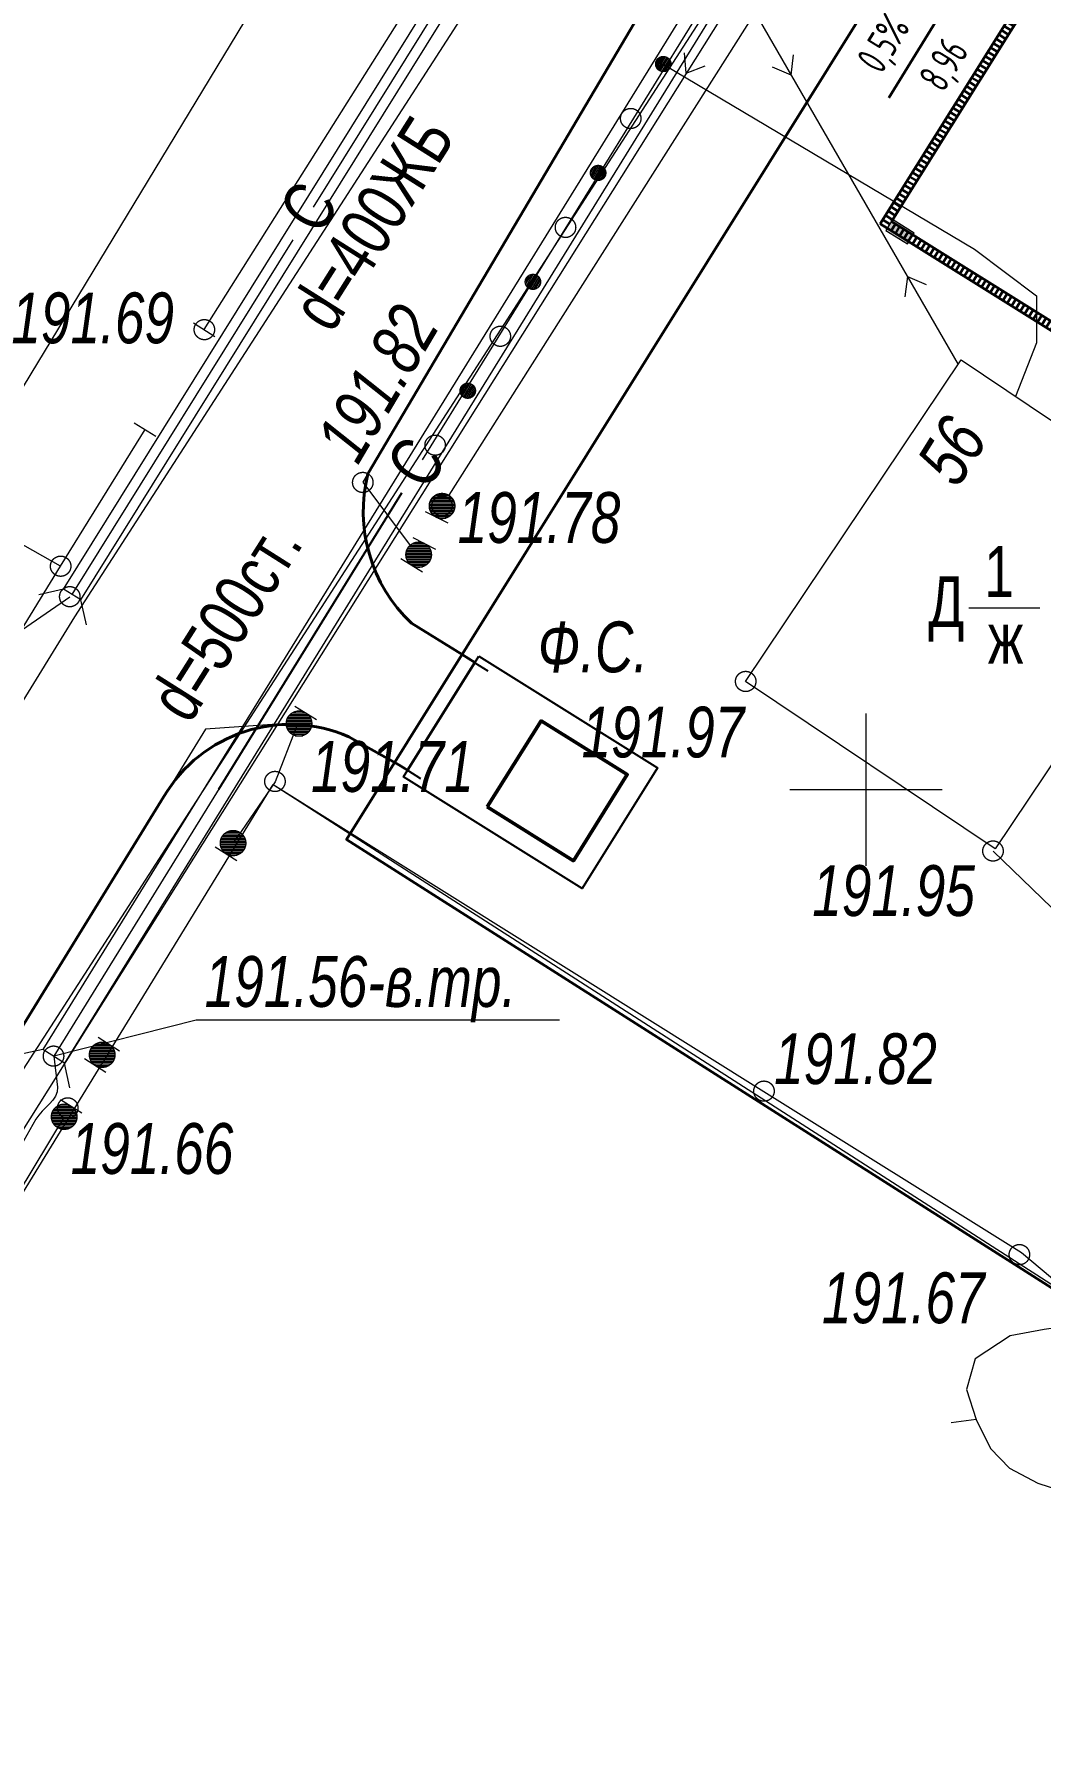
# Model space of a CAD drawing. Header units: millimetres. Extents: x -38151500 to -27467627, y -20617104 to -20349562.
# Drawn here: x -28312888 to -28293066, y -20518777 to -20485120 of the extents above; entities that cross this region are included whole.
import ezdxf
from ezdxf.xclip import XClip

# ---------------------------------------------------------------- set-up
doc = ezdxf.new("R2010")
doc.units = ezdxf.units.MM
doc.header["$MEASUREMENT"] = 0
doc.header["$XCLIPFRAME"] = 0
for name, color, linetype in [('!!! ПОДОСНОВА', 7, 'Continuous'), ('ЛИВНЕВКА лотки', 7, 'Continuous'), ('Ливневка маркеры', 7, 'Continuous')]:
    doc.layers.add(name, color=color, linetype=linetype)
for name, color, linetype, lineweight in [('ЛИВНЕВКА лотки_Ном._пера__220', 220, 'Continuous', 13), ('ЛИВНЕВКА лотки_Ном._пера__5', 5, 'Continuous', 30), ('Ливневка маркеры_Ном._пера__5', 5, 'Continuous', 30), ('Новый_0-Жирная_Ном._пера__7', 7, 'Continuous', 25), ('Новый_0_Ном._пера__7', 7, 'Continuous', 25), ('Новый_ГП_БК_15.30_Ном._пера__206', 206, 'Continuous', 25), ('Новый_ГП_Граница участка_Ном._пера__1', 1, 'Continuous', 40), ('Новый_ГП_Здание сооружение_Ном._пера__22', 22, 'Continuous', 50), ('Чертеж_1_Новофедоровское_снт 28_07$0$tp_Здания_Ном._пера__253', 252, 'Continuous', 18), ('Чертеж_1_Новофедоровское_снт 28_07$0$tp_отметки_новые_Ном._пера__253', 252, 'Continuous', 18), ('Чертеж_1_Новофедоровское_снт 28_07$0$tp_растительность_Ном._пера__253', 252, 'Continuous', 18), ('Чертеж_1_Новофедоровское_снт 28_07$0$tp_трубы под дорогой_Ном._пера__253', 252, 'Continuous', 18), ('Чертеж_1_Новофедоровское_снт 28_07$0$U_ТЕКСТ_БЕЛЫЙ_Ном._пера__253', 252, 'Continuous', 18), ('Чертеж_1_Новый_ГП_Топография_Ном._пера__253', 252, 'Continuous', 18), ('Чертеж_1_Новый_Новофедоровское_снт 28_07$0$SETKA_Ном._пера__253', 252, 'Continuous', 18), ('Чертеж_1_Новый_Новофедоровское_снт 28_07$0$tp_Дороги_Ном._пера__253', 252, 'Continuous', 18), ('Чертеж_1_Новый_Новофедоровское_снт 28_07$0$tp_Здания_Ном._пера__253', 252, 'Continuous', 18), ('Чертеж_1_Новый_Новофедоровское_снт 28_07$0$tp_канавы_Ном._пера__253', 252, 'Continuous', 18), ('Чертеж_1_Новый_Новофедоровское_снт 28_07$0$tp_Контур растит_Ном._пера__253', 252, 'Continuous', 18), ('Чертеж_1_Новый_Новофедоровское_снт 28_07$0$tp_ЛЭП нн_Ном._пера__253', 252, 'Continuous', 18), ('Чертеж_1_Новый_Новофедоровское_снт 28_07$0$tp_Ограждения ДЕР_Ном._пера__253', 252, 'Continuous', 18), ('Чертеж_1_Новый_Новофедоровское_снт 28_07$0$tp_Ограждения мет_Ном._пера__253', 252, 'Continuous', 18), ('Чертеж_1_Новый_Новофедоровское_снт 28_07$0$tp_Ограждения рабица_Ном._пера__253', 252, 'Continuous', 18), ('Чертеж_1_Новый_Новофедоровское_снт 28_07$0$tp_Ограждения_Ном._пера__253', 252, 'Continuous', 18), ('Чертеж_1_Новый_Новофедоровское_снт 28_07$0$tp_Ограждения_Ном._пера__7', 7, 'Continuous', 18), ('Чертеж_1_Новый_Новофедоровское_снт 28_07$0$tp_отметки_новые_Ном._пера__253', 252, 'Continuous', 18), ('Чертеж_1_Новый_Новофедоровское_снт 28_07$0$tp_отметки_новые_Ном._пера__7', 7, 'Continuous', 18), ('Чертеж_1_Новый_Новофедоровское_снт 28_07$0$tp_растительность полоса кустов_Ном._пера__253', 252, 'Continuous', 18), ('Чертеж_1_Новый_Новофедоровское_снт 28_07$0$tp_рельеф_Ном._пера__253', 252, 'Continuous', 18), ('Чертеж_1_Новый_Новофедоровское_снт 28_07$0$tp_трубы под дорогой_Ном._пера__253', 252, 'Continuous', 18), ('Чертеж_1_Новый_Новофедоровское_снт 28_07$0$U_Водосток_Ном._пера__253', 252, 'Continuous', 18), ('Чертеж_1_Новый_Новофедоровское_снт 28_07$0$U_Газопровод_Ном._пера__253', 252, 'Continuous', 18)]:
    doc.layers.add(name, color=color, linetype=linetype, lineweight=lineweight)
doc.layers.add('Новый_ГП_Дороги_проезды_Ном._пера__251', color=7, linetype='Continuous', lineweight=40, true_color=0x656565)
doc.styles.add('РЎР“Р•РќР•Р\xa0РР\xa0_РЎРўРР›Р¬_1', font='arial.ttf', dxfattribs={"width": 0.75})
doc.styles.add('РЎР“Р•РќР•Р\xa0РР\xa0_РЎРўРР›Р¬_3', font='arial.ttf', dxfattribs={"width": 0.749999})
doc.styles.add('РЎР“Р•РќР•Р\xa0РР\xa0_РЎРўРР›Р¬_6', font='', dxfattribs={"width": 0.8})
doc.styles.get('РЎР“Р•РќР•Р\xa0РР\xa0_РЎРўРР›Р¬_6').set_extended_font_data('GOST_type_A')
pattern_1 = [(327.9963, (-28258884.51, -20487316.09), (52.99742, 84.80138), [])]
pattern_2 = [(57.9963, (-28258884.51, -20487316.09), (-84.80138, 52.99742), [])]

# ---------------------------------------------------------------- blocks, each defined once
blk = doc.blocks.new('Чертеж_7_1', base_point=(9803493, 0))
at = {"layer": 'Чертеж_1_Новый_ГП_Топография_Ном._пера__253', "color": 252, "lineweight": 18, "flags": 128}
for points in [[(-28318707, -20517064), (-28318667, -20517000), (-28308180, -20499900), (-28282010, -20516708), (-28270449, -20500671), (-28260533, -20487867), (-28262287, -20480650), (-28264292, -20473503), (-28269785, -20475465), (-28272641, -20474628), (-28286912, -20465849), (-28276963, -20449640), (-28284571, -20444942), (-28325602, -20512686)], [(-28287737, -20466500), (-28268337, -20478480), (-28265867, -20474480), (-28261427, -20486530), (-28271157, -20500140), (-28270297, -20500700), (-28281657, -20516190), (-28281987, -20516730), (-28282257, -20516560), (-28306737, -20500980), (-28296057, -20483870), (-28297767, -20482750)]]:
    blk.add_lwpolyline(points, close=True, dxfattribs=at)
at = {"layer": 'Чертеж_1_Новый_Новофедоровское_снт 28_07$0$SETKA_Ном._пера__253', "color": 252, "lineweight": 18, "flags": 128}
for points in [[(-28296507, -20501500), (-28296507, -20498500)], [(-28298007, -20500000), (-28295007, -20500000)]]:
    blk.add_lwpolyline(points, dxfattribs=at)
at = {"layer": 'Чертеж_1_Новый_Новофедоровское_снт 28_07$0$tp_Дороги_Ном._пера__253', "color": 252, "lineweight": 18, "flags": 128}
for points in [[(-28289337, -20468926), (-28290205, -20469057), (-28290834, -20469610), (-28299598, -20482398), (-28306415, -20493946), (-28305483, -20495191)], [(-28324717, -20517359), (-28323948, -20515878), (-28312090, -20496600), (-28298586, -20475671), (-28299358, -20474585)], [(-28307922, -20498698), (-28309516, -20498807), (-28320188, -20516154), (-28321954, -20518777)]]:
    blk.add_lwpolyline(points, dxfattribs=at)
at = {"layer": 'Чертеж_1_Новый_Новофедоровское_снт 28_07$0$tp_Здания_Ном._пера__253', "color": 252, "lineweight": 18, "flags": 128}
blk.add_lwpolyline([(-28293964, -20501169), (-28298881, -20497871), (-28294634, -20491538), (-28289717, -20494836)], close=True, dxfattribs=at)
blk.add_lwpolyline([(-28294483, -20496417), (-28293087, -20496417)], dxfattribs=at)
at = {"layer": 'Чертеж_1_Новый_Новофедоровское_снт 28_07$0$tp_канавы_Ном._пера__253', "color": 252, "lineweight": 18, "flags": 128}
blk.add_lwpolyline([(-28312503, -20505250), (-28312431, -20505865), (-28312435, -20505955), (-28312467, -20506037), (-28312519, -20506115), (-28312585, -20506190), (-28312732, -20506336), (-28312799, -20506412), (-28312854, -20506491), (-28313269, -20507228), (-28313946, -20508392), (-28314643, -20509548), (-28316068, -20511843), (-28317494, -20514136), (-28318191, -20515288), (-28318868, -20516447), (-28318882, -20516484), (-28318884, -20516524), (-28318859, -20516603), (-28318803, -20516683), (-28318730, -20516741), (-28316870, -20517727)], dxfattribs=at)
at = {"layer": 'Чертеж_1_Новый_Новофедоровское_снт 28_07$0$tp_Контур растит_Ном._пера__253', "color": 252, "lineweight": 18, "flags": 128}
for points in [[(-28300499, -20485708), (-28294368, -20489355), (-28293150, -20490273), (-28293152, -20491197), (-28293565, -20492255)], [(-28294006, -20501211), (-28290351, -20504739)]]:
    blk.add_lwpolyline(points, dxfattribs=at)
at = {"layer": 'Чертеж_1_Новый_Новофедоровское_снт 28_07$0$tp_ЛЭП нн_Ном._пера__253', "color": 252, "lineweight": 18, "flags": 128}
for points in [[(-28320707, -20518699), (-28319596, -20517036), (-28298982, -20484194), (-28273945, -20444066), (-28272736, -20442473)], [(-28298982, -20484194), (-28294693, -20491627)], [(-28300046, -20485888), (-28300081, -20485490)], [(-28297983, -20485926), (-28297933, -20485529)], [(-28300046, -20485888), (-28299672, -20485746)], [(-28297983, -20485926), (-28298351, -20485771)], [(-28295693, -20489895), (-28295743, -20490291)], [(-28295693, -20489895), (-28295324, -20490050)]]:
    blk.add_lwpolyline(points, dxfattribs=at)
at = {"layer": 'Чертеж_1_Новый_Новофедоровское_снт 28_07$0$tp_Ограждения ДЕР_Ном._пера__253', "color": 252, "lineweight": 18, "flags": 128}
for points in [[(-28309540, -20490939), (-28302632, -20479973)], [(-28321268, -20510128), (-28312372, -20495599), (-28310704, -20492908)], [(-28307715, -20498742), (-28308142, -20499845), (-28308972, -20501054)]]:
    blk.add_lwpolyline(points, dxfattribs=at)
at = {"layer": 'Чертеж_1_Новый_Новофедоровское_снт 28_07$0$tp_Ограждения мет_Ном._пера__253', "color": 252, "lineweight": 18, "flags": 128}
blk.add_lwpolyline([(-28312372, -20495599), (-28314660, -20494306)], dxfattribs=at)
at = {"layer": 'Чертеж_1_Новый_Новофедоровское_снт 28_07$0$tp_Ограждения рабица_Ном._пера__253', "color": 252, "lineweight": 18, "flags": 128}
for points in [[(-28291391, -20473175), (-28304723, -20494203)], [(-28308180, -20499900), (-28298517, -20505945), (-28293449, -20509117), (-28290309, -20511753), (-28289305, -20511091)], [(-28312297, -20506445), (-28318668, -20517002), (-28316419, -20518316)]]:
    blk.add_lwpolyline(points, dxfattribs=at)
at = {"layer": 'Чертеж_1_Новый_Новофедоровское_снт 28_07$0$tp_Ограждения_Ном._пера__253', "color": 252, "lineweight": 18, "flags": 128}
for points in [[(-28309752, -20490806), (-28309329, -20491072)], [(-28310916, -20492775), (-28310493, -20493041)], [(-28305192, -20494523), (-28304745, -20494747)], [(-28305432, -20495037), (-28304985, -20495261)], [(-28305667, -20495448), (-28305244, -20495714)], [(-28307754, -20498355), (-28307331, -20498621)], [(-28309321, -20501129), (-28308898, -20501395)], [(-28311630, -20504879), (-28311207, -20505145)], [(-28311899, -20505299), (-28311476, -20505565)], [(-28312370, -20506104), (-28311947, -20506370)]]:
    blk.add_lwpolyline(points, dxfattribs=at)
at = {"layer": 'Чертеж_1_Новый_Новофедоровское_снт 28_07$0$tp_Ограждения_Ном._пера__7', "color": 7, "lineweight": 18}
for p, q in [((-28305098, -20494352), (-28304615, -20494352)), ((-28305087, -20494322), (-28304624, -20494322)), ((-28305073, -20494292), (-28304638, -20494292)), ((-28305054, -20494262), (-28304659, -20494262)), ((-28305027, -20494232), (-28304686, -20494232)), ((-28304988, -20494202), (-28304725, -20494202)), ((-28304917, -20494172), (-28304797, -20494172)), ((-28305105, -20494412), (-28304606, -20494412)), ((-28305104, -20494442), (-28304609, -20494442)), ((-28305103, -20494382), (-28304609, -20494382)), ((-28305099, -20494472), (-28304613, -20494472)), ((-28305089, -20494502), (-28304622, -20494502)), ((-28305075, -20494532), (-28304637, -20494532)), ((-28305057, -20494562), (-28304656, -20494562)), ((-28305031, -20494592), (-28304682, -20494592)), ((-28304994, -20494622), (-28304719, -20494622)), ((-28304930, -20494652), (-28304780, -20494652)), ((-28305566, -20495371), (-28305067, -20495371)), ((-28305564, -20495341), (-28305070, -20495341)), ((-28305559, -20495311), (-28305076, -20495311)), ((-28305548, -20495281), (-28305085, -20495281)), ((-28305534, -20495251), (-28305099, -20495251)), ((-28305515, -20495221), (-28305120, -20495221)), ((-28305488, -20495191), (-28305147, -20495191)), ((-28305449, -20495161), (-28305186, -20495161)), ((-28305378, -20495131), (-28305258, -20495131)), ((-28305565, -20495401), (-28305070, -20495401)), ((-28305560, -20495431), (-28305074, -20495431)), ((-28305550, -20495461), (-28305083, -20495461)), ((-28305536, -20495491), (-28305098, -20495491)), ((-28305518, -20495521), (-28305117, -20495521)), ((-28305492, -20495551), (-28305143, -20495551)), ((-28305455, -20495581), (-28305180, -20495581)), ((-28305391, -20495611), (-28305241, -20495611)), ((-28307922, -20498698), (-28307423, -20498698)), ((-28307921, -20498728), (-28307426, -20498728)), ((-28307920, -20498668), (-28307426, -20498668)), ((-28307915, -20498638), (-28307432, -20498638)), ((-28307904, -20498608), (-28307441, -20498608)), ((-28307890, -20498578), (-28307455, -20498578)), ((-28307871, -20498548), (-28307476, -20498548)), ((-28307844, -20498518), (-28307503, -20498518)), ((-28307805, -20498488), (-28307542, -20498488)), ((-28307734, -20498458), (-28307614, -20498458)), ((-28307916, -20498758), (-28307430, -20498758)), ((-28307906, -20498788), (-28307439, -20498788)), ((-28307892, -20498818), (-28307454, -20498818)), ((-28307874, -20498848), (-28307473, -20498848)), ((-28307848, -20498878), (-28307499, -20498878)), ((-28307811, -20498908), (-28307536, -20498908)), ((-28307747, -20498938), (-28307597, -20498938)), ((-28309221, -20501052), (-28308722, -20501052)), ((-28309220, -20501082), (-28308725, -20501082)), ((-28309219, -20501022), (-28308725, -20501022)), ((-28309214, -20500992), (-28308731, -20500992)), ((-28309203, -20500962), (-28308740, -20500962)), ((-28309189, -20500932), (-28308754, -20500932)), ((-28309170, -20500902), (-28308775, -20500902)), ((-28309143, -20500872), (-28308802, -20500872)), ((-28309104, -20500842), (-28308841, -20500842)), ((-28309033, -20500812), (-28308913, -20500812)), ((-28309215, -20501112), (-28308729, -20501112)), ((-28309205, -20501142), (-28308738, -20501142)), ((-28309191, -20501172), (-28308753, -20501172)), ((-28309173, -20501202), (-28308772, -20501202)), ((-28309147, -20501232), (-28308798, -20501232)), ((-28309110, -20501262), (-28308835, -20501262)), ((-28309046, -20501292), (-28308896, -20501292)), ((-28311780, -20505132), (-28311317, -20505132)), ((-28311766, -20505102), (-28311331, -20505102)), ((-28311747, -20505072), (-28311352, -20505072)), ((-28311720, -20505042), (-28311379, -20505042)), ((-28311681, -20505012), (-28311418, -20505012)), ((-28311610, -20504982), (-28311490, -20504982)), ((-28311798, -20505222), (-28311299, -20505222)), ((-28311797, -20505252), (-28311302, -20505252)), ((-28311796, -20505192), (-28311302, -20505192)), ((-28311792, -20505282), (-28311306, -20505282)), ((-28311791, -20505162), (-28311308, -20505162)), ((-28311782, -20505312), (-28311315, -20505312)), ((-28311768, -20505342), (-28311330, -20505342)), ((-28311750, -20505372), (-28311349, -20505372)), ((-28311724, -20505402), (-28311375, -20505402)), ((-28311687, -20505432), (-28311412, -20505432)), ((-28311623, -20505462), (-28311473, -20505462)), ((-28312546, -20506443), (-28312047, -20506443)), ((-28312545, -20506473), (-28312050, -20506473)), ((-28312544, -20506413), (-28312050, -20506413)), ((-28312539, -20506383), (-28312056, -20506383)), ((-28312528, -20506353), (-28312065, -20506353)), ((-28312514, -20506323), (-28312079, -20506323)), ((-28312495, -20506293), (-28312100, -20506293)), ((-28312468, -20506263), (-28312127, -20506263)), ((-28312429, -20506233), (-28312166, -20506233)), ((-28312358, -20506203), (-28312238, -20506203)), ((-28312540, -20506503), (-28312054, -20506503)), ((-28312530, -20506533), (-28312063, -20506533)), ((-28312516, -20506563), (-28312078, -20506563)), ((-28312498, -20506593), (-28312097, -20506593)), ((-28312472, -20506623), (-28312123, -20506623)), ((-28312435, -20506653), (-28312160, -20506653)), ((-28312371, -20506683), (-28312221, -20506683))]:
    blk.add_line(p, q, dxfattribs=at)
for centre in [(-28304856, -20494414), (-28305317, -20495373), (-28307673, -20498700), (-28308972, -20501054), (-28311549, -20505224), (-28312297, -20506445)]:
    blk.add_circle(centre, 250, dxfattribs=at)
at = {"layer": 'Чертеж_1_Новый_Новофедоровское_снт 28_07$0$tp_отметки_новые_Ном._пера__253', "color": 252, "lineweight": 18, "flags": 128}
for points in [[(-28322353, -20498221), (-28315111, -20498221), (-28312187, -20496200)], [(-28302541, -20504540), (-28309701, -20504540), (-28312503, -20505254)]]:
    blk.add_lwpolyline(points, dxfattribs=at)
at = {"layer": 'Чертеж_1_Новый_Новофедоровское_снт 28_07$0$tp_отметки_новые_Ном._пера__7', "color": 7, "lineweight": 18}
for centre in [(-28309537, -20490940), (-28306417, -20493950), (-28304857, -20494410), (-28312367, -20495600), (-28312187, -20496200), (-28298877, -20497870), (-28308147, -20499840), (-28294007, -20501210), (-28312507, -20505250), (-28298517, -20505940), (-28312227, -20506270), (-28293487, -20509160)]:
    blk.add_circle(centre, 200, dxfattribs=at)
at = {"layer": 'Чертеж_1_Новый_Новофедоровское_снт 28_07$0$tp_растительность полоса кустов_Ном._пера__253', "color": 252, "lineweight": 18, "flags": 128}
for points in [[(-28300576, -20485580), (-28300649, -20485701)], [(-28300531, -20485562), (-28300643, -20485750)], [(-28300494, -20485558), (-28300628, -20485783)], [(-28300462, -20485563), (-28300609, -20485810)], [(-28300433, -20485574), (-28300586, -20485830)], [(-28300408, -20485590), (-28300560, -20485845)], [(-28300385, -20485611), (-28300531, -20485854)], [(-28300367, -20485639), (-28300498, -20485858)], [(-28300353, -20485674), (-28300460, -20485852)], [(-28300351, -20485729), (-28300411, -20485829)], [(-28301860, -20487725), (-28301933, -20487846)], [(-28301814, -20487707), (-28301927, -20487895)], [(-28301777, -20487703), (-28301912, -20487929)], [(-28301745, -20487709), (-28301893, -20487955)], [(-28301717, -20487719), (-28301870, -20487975)], [(-28301691, -20487735), (-28301844, -20487990)], [(-28301669, -20487756), (-28301815, -20488000)], [(-28301651, -20487784), (-28301782, -20488003)], [(-28301637, -20487819), (-28301744, -20487998)], [(-28301635, -20487874), (-28301695, -20487974)], [(-28303144, -20489870), (-28303216, -20489991)], [(-28303098, -20489852), (-28303210, -20490040)], [(-28303061, -20489849), (-28303196, -20490074)], [(-28303029, -20489854), (-28303177, -20490101)], [(-28303000, -20489865), (-28303154, -20490120)], [(-28302975, -20489880), (-28303128, -20490135)], [(-28302953, -20489901), (-28303098, -20490145)], [(-28302934, -20489929), (-28303065, -20490148)], [(-28302921, -20489965), (-28303027, -20490143)], [(-28302918, -20490019), (-28302978, -20490120)], [(-28304382, -20491998), (-28304494, -20492185)], [(-28304345, -20491994), (-28304479, -20492219)], [(-28304313, -20491999), (-28304460, -20492246)], [(-28304427, -20492016), (-28304500, -20492137)], [(-28304284, -20492010), (-28304437, -20492266)], [(-28304259, -20492026), (-28304411, -20492281)], [(-28304236, -20492047), (-28304382, -20492290)], [(-28304218, -20492074), (-28304349, -20492294)], [(-28304204, -20492110), (-28304311, -20492288)], [(-28304202, -20492165), (-28304262, -20492265)]]:
    blk.add_lwpolyline(points, dxfattribs=at)
at = {"layer": 'Чертеж_1_Новый_Новофедоровское_снт 28_07$0$tp_растительность полоса кустов_Ном._пера__253', "color": 252, "lineweight": 18}
for centre, radius in [((-28300499, -20485708), 150), ((-28301141, -20486781), 200), ((-28301783, -20487853), 150), ((-28302425, -20488926), 200), ((-28303067, -20489999), 150), ((-28303709, -20491071), 200), ((-28304350, -20492144), 150), ((-28304992, -20493216), 200)]:
    blk.add_circle(centre, radius, dxfattribs=at)
at = {"layer": 'Чертеж_1_Новый_Новофедоровское_снт 28_07$0$tp_рельеф_Ном._пера__253', "color": 252, "lineweight": 18, "flags": 128}
for points in [[(-28290257, -20510399), (-28290756, -20510404), (-28291917, -20510480), (-28293001, -20510632), (-28293668, -20510762), (-28294357, -20511213), (-28294532, -20511819), (-28294339, -20512409), (-28294059, -20512978), (-28293683, -20513365), (-28293124, -20513665), (-28292655, -20513815), (-28291582, -20513909), (-28289451, -20513693), (-28287580, -20513485), (-28286192, -20513308)], [(-28294339, -20512409), (-28294834, -20512474)]]:
    blk.add_lwpolyline(points, dxfattribs=at)
at = {"layer": 'Чертеж_1_Новый_Новофедоровское_снт 28_07$0$tp_трубы под дорогой_Ном._пера__253', "color": 252, "lineweight": 18, "flags": 128}
for points in [[(-28312310, -20496053), (-28302367, -20480083)], [(-28311971, -20496265), (-28302028, -20480295)], [(-28298883, -20482726), (-28312716, -20505119)], [(-28298461, -20482993), (-28312294, -20505386)], [(-28311861, -20496753), (-28311971, -20496265), (-28312310, -20496053), (-28312798, -20496163)], [(-28312184, -20505874), (-28312294, -20505386), (-28312716, -20505119), (-28313204, -20505228)]]:
    blk.add_lwpolyline(points, dxfattribs=at)
at = {"layer": 'Чертеж_1_Новый_Новофедоровское_снт 28_07$0$U_Водосток_Ном._пера__253', "color": 252, "lineweight": 18, "flags": 128}
for points in [[(-28307391, -20488530), (-28302197, -20480189)], [(-28298673, -20482862), (-28305246, -20493502)], [(-28312140, -20496159), (-28307791, -20489173)], [(-28305648, -20494153), (-28312503, -20505250)]]:
    blk.add_lwpolyline(points, dxfattribs=at)
at = {"layer": 'Чертеж_1_Новый_Новофедоровское_снт 28_07$0$U_Газопровод_Ном._пера__253', "color": 252, "lineweight": 18, "flags": 128}
blk.add_lwpolyline([(-28320025, -20516227), (-28297577, -20481445), (-28277027, -20449601), (-28268909, -20437023), (-28269191, -20437169), (-28266861, -20435962), (-28261630, -20437583)], dxfattribs=at)
at = {"layer": 'Чертеж_1_Новофедоровское_снт 28_07$0$tp_Здания_Ном._пера__253', "color": 252, "lineweight": 18, "insert": (-28294693, -20494089), "char_height": 1000, "attachment_point": 7, "rotation": 58.036, "style": 'РЎР“Р•РќР•Р\xa0РР\xa0_РЎРўРР›Р¬_1'}
blk.add_mtext('\\A1;{\\pql;\\fArial|b0|i1|c204|p0;\\W0.750000;56}', dxfattribs=at)
at = {"layer": 'Чертеж_1_Новофедоровское_снт 28_07$0$tp_Здания_Ном._пера__253', "color": 252, "lineweight": 18, "char_height": 1000, "style": 'РЎР“Р•РќР•Р\xa0РР\xa0_РЎРўРР›Р¬_3'}
for s, insert, attachment_point in [('\\A1;{\\pql;\\fArial|b0|i0|c204|p0;\\W0.749999;1}', (-28294178, -20495705), 4), ('\\A1;{\\pql;\\fArial|b0|i0|c204|p0;\\W0.749999;Д}', (-28295284, -20497088), 7), ('\\A1;{\\pql;\\fArial|b0|i0|c204|p0;\\W0.749999;ж}', (-28294109, -20497020), 4)]:
    blk.add_mtext(s, dxfattribs=dict(at, insert=insert, attachment_point=attachment_point))
at = {"layer": 'Чертеж_1_Новофедоровское_снт 28_07$0$tp_отметки_новые_Ном._пера__253', "color": 252, "lineweight": 18, "char_height": 1000, "attachment_point": 7, "style": 'РЎР“Р•РќР•Р\xa0РР\xa0_РЎРўРР›Р¬_1'}
for s, insert in [('\\A1;{\\pql;\\fArial|b0|i1|c204|p0;\\W0.750000;191.69}', (-28313338, -20491223)), ('\\A1;{\\pql;\\fArial|b0|i1|c204|p0;\\W0.750000;191.78}', (-28304549, -20495155)), ('\\A1;{\\pql;\\fArial|b0|i1|c204|p0;\\W0.750000;191.97}', (-28302109, -20499381)), ('\\A1;{\\pql;\\fArial|b0|i1|c204|p0;\\W0.750000;191.71}', (-28307437, -20500059)), ('\\A1;{\\pql;\\fArial|b0|i1|c204|p0;\\W0.750000;191.95}', (-28297567, -20502504)), ('\\A1;{\\pql;\\fArial|b0|i1|c204|p0;\\W0.750000;191.56-в.тр.}', (-28309532, -20504582)), ('\\A1;{\\pql;\\fArial|b0|i1|c204|p0;\\W0.750000;191.82}', (-28298318, -20505815)), ('\\A1;{\\pql;\\fArial|b0|i1|c204|p0;\\W0.750000;191.66}', (-28312170, -20507584)), ('\\A1;{\\pql;\\fArial|b0|i1|c204|p0;\\W0.750000;191.67}', (-28297376, -20510525))]:
    blk.add_mtext(s, dxfattribs=dict(at, insert=insert))
at = {"layer": 'Чертеж_1_Новофедоровское_снт 28_07$0$tp_отметки_новые_Ном._пера__253', "color": 252, "lineweight": 18, "insert": (-28306503, -20493633), "char_height": 1000, "attachment_point": 7, "rotation": 59.4459, "style": 'РЎР“Р•РќР•Р\xa0РР\xa0_РЎРўРР›Р¬_1'}
blk.add_mtext('\\A1;{\\pql;\\fArial|b0|i1|c204|p0;\\W0.750000;191.82}', dxfattribs=at)
at = {"layer": 'Чертеж_1_Новофедоровское_снт 28_07$0$tp_растительность_Ном._пера__253', "color": 252, "lineweight": 18, "insert": (-28302970, -20497704), "char_height": 1000, "attachment_point": 7, "style": 'РЎР“Р•РќР•Р\xa0РР\xa0_РЎРўРР›Р¬_1'}
blk.add_mtext('\\A1;{\\pql;\\fArial|b0|i1|c204|p0;\\W0.750000;Ф.С.}', dxfattribs=at)
at = {"layer": 'Чертеж_1_Новофедоровское_снт 28_07$0$tp_трубы под дорогой_Ном._пера__253', "color": 252, "lineweight": 18, "char_height": 1000, "attachment_point": 7, "rotation": 57.6886, "style": 'РЎР“Р•РќР•Р\xa0РР\xa0_РЎРўРР›Р¬_3'}
for s, insert in [('\\A1;{\\pql;\\fArial|b0|i0|c204|p0;\\W0.749999;d=400ЖБ}', (-28307022, -20491043)), ('\\A1;{\\pql;\\fArial|b0|i0|c204|p0;\\W0.749999;d=500ст.}', (-28309822, -20498741))]:
    blk.add_mtext(s, dxfattribs=dict(at, insert=insert))
at = {"layer": 'Чертеж_1_Новофедоровское_снт 28_07$0$U_ТЕКСТ_БЕЛЫЙ_Ном._пера__253', "color": 252, "lineweight": 18, "char_height": 1000, "attachment_point": 7, "rotation": 57.6886, "style": 'РЎР“Р•РќР•Р\xa0РР\xa0_РЎРўРР›Р¬_3'}
for insert in [(-28307251, -20489119), (-28305140, -20494149)]:
    blk.add_mtext('\\A1;{\\pql;\\fArial|b0|i0|c204|p0;\\W0.749999;С}', dxfattribs=dict(at, insert=insert))
blk = doc.blocks.new('Стена_39_5', base_point=(-28296226, -20488859))
at = {"layer": 'ЛИВНЕВКА лотки_Ном._пера__5', "linetype": 'Continuous', "lineweight": 30}
h = blk.add_hatch(dxfattribs=at)
h.set_pattern_fill('Настил_01_90_гр_0005', color=5, style=0, pattern_type=2)
h.set_pattern_definition(pattern_1)
h.paths.add_polyline_path([(-28291562, -20481396), (-28296141, -20488723), (-28296006, -20488808), (-28291426, -20481481)])
h = blk.add_hatch(dxfattribs=at)
h.set_pattern_fill('Настил_01_90_гр_0005', color=5, style=0, pattern_type=2)
h.set_pattern_definition(pattern_1)
h.paths.add_polyline_path([(-28291562, -20481396), (-28291341, -20481345), (-28291477, -20481260)])
h = blk.add_hatch(dxfattribs=at)
h.set_pattern_fill('Настил_01_90_гр_0005', color=5, style=0, pattern_type=2)
h.set_pattern_definition(pattern_1)
h.paths.add_polyline_path([(-28291562, -20481396), (-28291426, -20481481), (-28291341, -20481345)])
h = blk.add_hatch(dxfattribs=at)
h.set_pattern_fill('Настил_01_90_гр_0005', color=5, style=0, pattern_type=2)
h.set_pattern_definition(pattern_1)
h.paths.add_polyline_path([(-28296141, -20488723), (-28296226, -20488859), (-28296006, -20488808)])
h = blk.add_hatch(dxfattribs=at)
h.set_pattern_fill('Настил_01_90_гр_0005', color=5, style=0, pattern_type=2)
h.set_pattern_definition(pattern_1)
h.paths.add_polyline_path([(-28296006, -20488808), (-28296226, -20488859), (-28296090, -20488944)])
at = {"layer": 'ЛИВНЕВКА лотки_Ном._пера__5', "color": 5, "lineweight": 30, "flags": 128}
for points in [[(-28291562, -20481396), (-28296226, -20488859)], [(-28296006, -20488808), (-28291341, -20481345)], [(-28291341, -20481345), (-28291477, -20481260)], [(-28296226, -20488859), (-28296090, -20488944)]]:
    blk.add_lwpolyline(points, dxfattribs=at)
blk = doc.blocks.new('Стена_40_5', base_point=(-28296226, -20488859))
at = {"layer": 'ЛИВНЕВКА лотки_Ном._пера__5', "linetype": 'Continuous', "lineweight": 30}
h = blk.add_hatch(dxfattribs=at)
h.set_pattern_fill('Настил_01_90_гр_0005', color=5, style=0, pattern_type=2)
h.set_pattern_definition(pattern_2)
h.paths.add_polyline_path([(-28296006, -20488808), (-28296090, -20488944), (-28275047, -20502095), (-28274963, -20501959)])
h = blk.add_hatch(dxfattribs=at)
h.set_pattern_fill('Настил_01_90_гр_0005', color=5, style=0, pattern_type=2)
h.set_pattern_definition(pattern_2)
h.paths.add_polyline_path([(-28275047, -20502095), (-28274912, -20502180), (-28274963, -20501959)])
h = blk.add_hatch(dxfattribs=at)
h.set_pattern_fill('Настил_01_90_гр_0005', color=5, style=0, pattern_type=2)
h.set_pattern_definition(pattern_2)
h.paths.add_polyline_path([(-28274963, -20501959), (-28274912, -20502180), (-28274827, -20502044)])
at = {"layer": 'ЛИВНЕВКА лотки_Ном._пера__5', "color": 5, "lineweight": 30, "flags": 128}
for points in [[(-28296090, -20488944), (-28274912, -20502180)], [(-28274963, -20501959), (-28296006, -20488808)], [(-28274912, -20502180), (-28274827, -20502044)]]:
    blk.add_lwpolyline(points, dxfattribs=at)
blk = doc.blocks.new('Стена_64_5', base_point=(-28296090, -20488944))
at = {"layer": 'ЛИВНЕВКА лотки_Ном._пера__220', "linetype": 'Continuous', "lineweight": 13}
blk.add_hatch(color=220, dxfattribs=at).paths.add_polyline_path([(-28296117, -20488986), (-28295693, -20489251), (-28295560, -20489039), (-28295984, -20488774)])
at = {"layer": 'ЛИВНЕВКА лотки_Ном._пера__220', "color": 220, "lineweight": 13, "flags": 128}
for points in [[(-28295984, -20488774), (-28296117, -20488986)], [(-28295560, -20489039), (-28295984, -20488774)], [(-28296117, -20488986), (-28295693, -20489251)], [(-28295693, -20489251), (-28295560, -20489039)]]:
    blk.add_lwpolyline(points, dxfattribs=at)
blk = doc.blocks.new('Линия_12_5', base_point=(-28296061, -20486373))
at = {"layer": 'Ливневка маркеры_Ном._пера__5', "color": 5, "lineweight": 30}
for p, q in [((-28296061, -20486373), (-28294803, -20484329)), ((-28294803, -20484329), (-28295243, -20484567)), ((-28294803, -20484329), (-28294817, -20484829))]:
    blk.add_line(p, q, dxfattribs=at)

msp = doc.modelspace()

# ---------------------------------------------------------------- linework, layer by layer
at = {"layer": 'Новый_0-Жирная_Ном._пера__7', "color": 7, "lineweight": 25}
msp.add_line((-28309254.07, -20499989.97), (-28305648.36, -20494153.05), dxfattribs=at)
at = {"layer": 'Новый_0_Ном._пера__7', "color": 7, "lineweight": 25}
for p, q in [((-28304210.24, -20497500.4), (-28303956.92, -20497658.62)), ((-28305535.05, -20499620.31), (-28305280.73, -20499779.16))]:
    msp.add_line(p, q, dxfattribs=at)
at = {"layer": 'Новый_ГП_БК_15.30_Ном._пера__206', "color": 206, "lineweight": 25}
msp.add_lwpolyline([(-28304131.9, -20497372.38), (-28300613.43, -20499571.28), (-28302097.01, -20501945.51), (-28305614.44, -20499747.5)], close=True, dxfattribs=at)
at = {"layer": 'Новый_ГП_Граница участка_Ном._пера__1', "color": 1, "lineweight": 40}
msp.add_lwpolyline([(-28287737.41, -20466500), (-28268337.41, -20478480), (-28265867.41, -20474480), (-28261427.41, -20486530), (-28271157.41, -20500140), (-28270297.41, -20500700), (-28281657.41, -20516190), (-28281987.41, -20516730), (-28282257.41, -20516560), (-28306737.41, -20500980), (-28296057.41, -20483870), (-28297767.41, -20482750)], close=True, dxfattribs=at)
at = {"layer": 'Новый_ГП_Дороги_проезды_Ном._пера__251', "color": 251, "lineweight": 40, "true_color": 0x656565}
msp.add_lwpolyline([(-28292854.88, -20474791.02), (-28292957.39, -20474726.36, 0.37219081), (-28294446.85, -20474881.1), (-28299569.95, -20482356.47), (-28306315.96, -20493777.64, 0.27174644), (-28305460.84, -20496721.8), (-28304462.84, -20497336.01), (-28304211.37, -20497499.7), (-28305535.05, -20499620.31), (-28305704.66, -20499514.33), (-28306689.34, -20498959.93, 0.38024235), (-28310335.62, -20500138.85), (-28320174.97, -20516132.17)], format="xyb", dxfattribs=at)
at = {"layer": 'Новый_ГП_Здание сооружение_Ном._пера__22', "color": 22, "lineweight": 50}
msp.add_lwpolyline([(-28303966.61, -20500342.77), (-28302907.85, -20498645.99), (-28301211.28, -20499704.48), (-28302269.67, -20501401.25)], close=True, dxfattribs=at)

# ---------------------------------------------------------------- block references
at = {"layer": '!!! ПОДОСНОВА', "color": 252, "lineweight": 40}
ref = msp.add_blockref('Чертеж_7_1', (9803492.59, 0), dxfattribs=at)
XClip(ref).set_block_clipping_path([(-28353281.3359813392, -20418838.4532491304), (-28353281.3359813392, -20510095.8116091713), (-28330700.7663319707, -20510095.8116091713), (-28325307.6286476292, -20521215.6831232607), (-28239941.7650179006, -20521215.6831232607), (-28239941.7650179006, -20418721.7424019799)])
at = {"layer": 'ЛИВНЕВКА лотки', "color": 5, "lineweight": 30}
for name in ['Стена_39_5', 'Стена_40_5']:
    msp.add_blockref(name, (-28296226.04, -20488858.95), dxfattribs=at)
at = {"layer": 'ЛИВНЕВКА лотки', "color": 220, "lineweight": 13}
msp.add_blockref('Стена_64_5', (-28296090.35, -20488943.75), dxfattribs=at)
at = {"layer": 'Ливневка маркеры', "color": 5, "lineweight": 30}
msp.add_blockref('Линия_12_5', (-28296060.72, -20486373.36), dxfattribs=at)

# ---------------------------------------------------------------- texts
at = {"layer": 'Ливневка маркеры_Ном._пера__5', "color": 5, "lineweight": 30, "char_height": 600, "attachment_point": 5, "rotation": 58.307665, "style": 'РЎР“Р•РќР•Р\xa0РР\xa0_РЎРўРР›Р¬_6'}
for s, insert in [('\\A1;{\\pqc;\\fGOST_type_A|b0|i0|c0|p0;\\W0.800000;0,5\\fGOST_type_A|b0|i0|c0|p0;\\W0.800000;%}', (-28296110.44, -20485335.25)), ('\\A1;{\\pqc;\\fGOST_type_A|b0|i0|c0|p0;\\W0.800000;8\\fGOST_type_A|b0|i0|c0|p0;\\W0.800000;,\\fGOST_type_A|b0|i0|c0|p0;\\W0.800000;96}', (-28294921.62, -20485749.06))]:
    msp.add_mtext(s, dxfattribs=dict(at, insert=insert))

doc.saveas('drawing.dxf')
